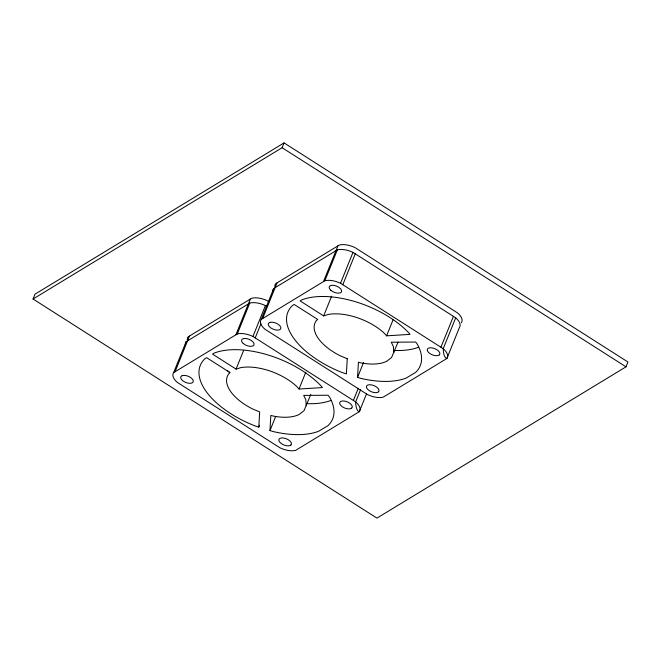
<?xml version="1.0" encoding="UTF-8"?>
<svg xmlns="http://www.w3.org/2000/svg" width="661" height="661" viewBox="0 0 661 661"><rect width="100%" height="100%" fill="white"/><g stroke="black" fill="none" stroke-linecap="round" stroke-linejoin="round"><path stroke-width="0.99" d="M258.806 427.089L259.674 411.919L252.766 409.043A42.221 21.045 22 0 1 228.979 373.564L230.144 372.655L206.612 357.667L205.034 358.609A71.396 35.587 22 0 0 255.32 426.006L258.806 427.089L259.566 425.221M306.25 405.722L305.812 399.789L303.696 395.41L328.096 395.237L329.732 397.435A71.396 35.587 22 0 1 327.922 425.684L318.577 431.286A71.396 35.587 22 0 1 272.943 431.493L269.977 430.567L270.836 415.397L273.357 416.075A42.221 21.045 22 0 0 299.152 414.472L303.986 410.729L310.794 394.493M393.832 352.528L393.394 346.595L391.279 342.216L415.678 342.043L417.314 344.232A71.396 35.587 22 0 1 415.505 372.49L406.16 378.092A71.396 35.587 22 0 1 360.526 378.29L357.56 377.365L358.419 362.195L360.939 362.872A42.221 21.045 22 0 0 386.735 361.27L391.56 357.535L397.996 342.233M33.05 299.003L35 294.178L284.056 142.892L627.95 361.997L626 366.822L376.944 518.108L33.05 299.003L282.107 147.717L284.056 142.892M366.5 393.906L359.311 411.687L295.665 450.348A16.211 8.081 22 0 1 280.024 447.836L177.313 382.389A16.211 8.081 22 0 1 173.645 372.606L186.121 341.72L249.775 303.06A16.211 8.081 22 0 1 265.408 305.58L266.928 306.547M175.058 371.746L189.484 336.036M235.886 334.805L250.312 299.094M173.645 372.606L237.299 333.945L249.775 303.06M236.068 369.111L240.86 367.607A42.221 21.045 22 0 1 297.103 386.809L299.012 389.032L322.386 387.577L321.461 386.346A71.396 35.587 22 0 0 214.379 353.007L212.536 354.114L236.068 369.111L243.636 350.388M237.299 333.945A16.211 8.081 22 0 1 252.932 336.457L265.408 305.58M261.227 319.412L273.704 288.526L337.358 249.858A16.211 8.081 22 0 1 352.991 252.378L455.702 317.817A16.211 8.081 22 0 1 459.378 327.6L446.894 358.485L383.248 397.154A16.211 8.081 22 0 1 367.607 394.634L264.896 329.195A16.211 8.081 22 0 1 261.227 319.412L324.882 280.743L337.358 249.858M262.64 318.552L277.066 282.842M255.212 337.911L260.88 323.873M323.469 281.603L337.895 245.892M269.977 430.567L275.645 416.529M323.65 315.908L328.443 314.405A42.221 21.045 22 0 1 384.685 333.607L386.586 335.829L409.969 334.383L409.043 333.144A71.396 35.587 22 0 0 301.961 299.805L300.119 300.912L323.65 315.908L331.591 296.26M324.882 280.743A16.211 8.081 22 0 1 340.514 283.263L352.991 252.378M299.012 389.032L305.812 372.184M342.795 284.717L355.271 253.832M357.56 377.365L363.608 362.393M353.362 400.45L358.279 388.288M360.559 389.734L355.643 401.905A16.211 8.081 22 0 1 359.311 411.687A16.211 5.85 -80.9 0 1 355.643 401.905L252.932 336.457M386.586 335.829L393.014 319.924M440.945 347.248L453.429 316.371M455.702 317.817L443.225 348.702A16.211 8.081 22 0 1 446.894 358.485A16.211 5.85 -80.9 0 1 443.225 348.702L340.514 283.263M282.107 147.717L626 366.822M269.101 301.862L267.358 300.747A16.211 8.081 22 0 0 251.725 298.235L188.071 336.895A16.211 8.081 22 0 0 187.311 339.771M331.054 400.409A71.396 35.587 22 0 1 307.671 403.697M229.565 372.507A71.396 35.587 22 0 1 227.351 370.474M272.935 291.394A16.211 8.081 22 0 1 273.704 288.526M418.636 347.207A71.396 35.587 22 0 1 394.245 350.462M185.361 344.596A16.211 8.081 22 0 1 185.353 343.811M185.485 343.067A16.211 8.081 22 0 1 186.121 341.72M274.885 286.568A16.211 8.081 22 0 1 275.654 283.701L339.308 245.033A16.211 8.081 22 0 1 354.94 247.553L457.652 312.992A16.211 8.081 22 0 1 461.328 322.775M347.256 358.716L346.389 373.895L342.902 372.804A71.396 35.587 22 0 1 292.616 305.407L294.195 304.465L317.726 319.461L316.561 320.362A42.221 21.045 22 0 0 340.349 355.849L347.256 358.716M290.956 444.96L290.113 445.506A6.676 3.33 22 0 1 282.668 444.407L281.255 443.523A6.676 3.33 22 0 1 279.851 438.425A6.676 3.33 22 0 1 288.113 439.648A6.676 3.33 22 0 1 290.956 444.96M378.538 391.766L377.695 392.312A6.676 3.33 22 0 1 370.251 391.205L368.838 390.329A6.676 3.33 22 0 1 367.433 385.231A6.676 3.33 22 0 1 375.696 386.454A6.676 3.33 22 0 1 378.538 391.766M351.735 408.068L350.867 408.597A6.676 3.33 22 0 1 342.423 406.821A6.676 3.33 22 0 1 340.456 401.615A6.676 3.33 22 0 1 348.562 402.491L349.966 403.384A6.676 3.33 22 0 1 351.735 408.068M439.317 354.866L438.45 355.395A6.676 3.33 22 0 1 430.005 353.618A6.676 3.33 22 0 1 428.039 348.421A6.676 3.33 22 0 1 436.144 349.289L437.541 350.181A6.676 3.33 22 0 1 439.317 354.866M269.804 322.452L268.895 322.956A6.676 3.33 22 0 0 270.423 327.6L271.795 328.509A6.676 3.33 22 0 0 279.975 329.55A6.676 3.33 22 0 0 278.289 324.394A6.676 3.33 22 0 0 269.804 322.452M182.229 375.655L181.312 376.15A6.676 3.33 22 0 0 182.841 380.794L184.212 381.703A6.676 3.33 22 0 0 192.401 382.744A6.676 3.33 22 0 0 190.707 377.588A6.676 3.33 22 0 0 182.229 375.655M243.215 343.472A6.676 3.33 22 0 0 253.865 345.182A6.676 3.33 22 0 0 246.371 338.556A6.676 3.33 22 0 0 243.215 343.472M330.797 290.27A6.676 3.33 22 0 0 341.44 291.988A6.676 3.33 22 0 0 333.954 285.362A6.676 3.33 22 0 0 330.797 290.27"/></g></svg>
